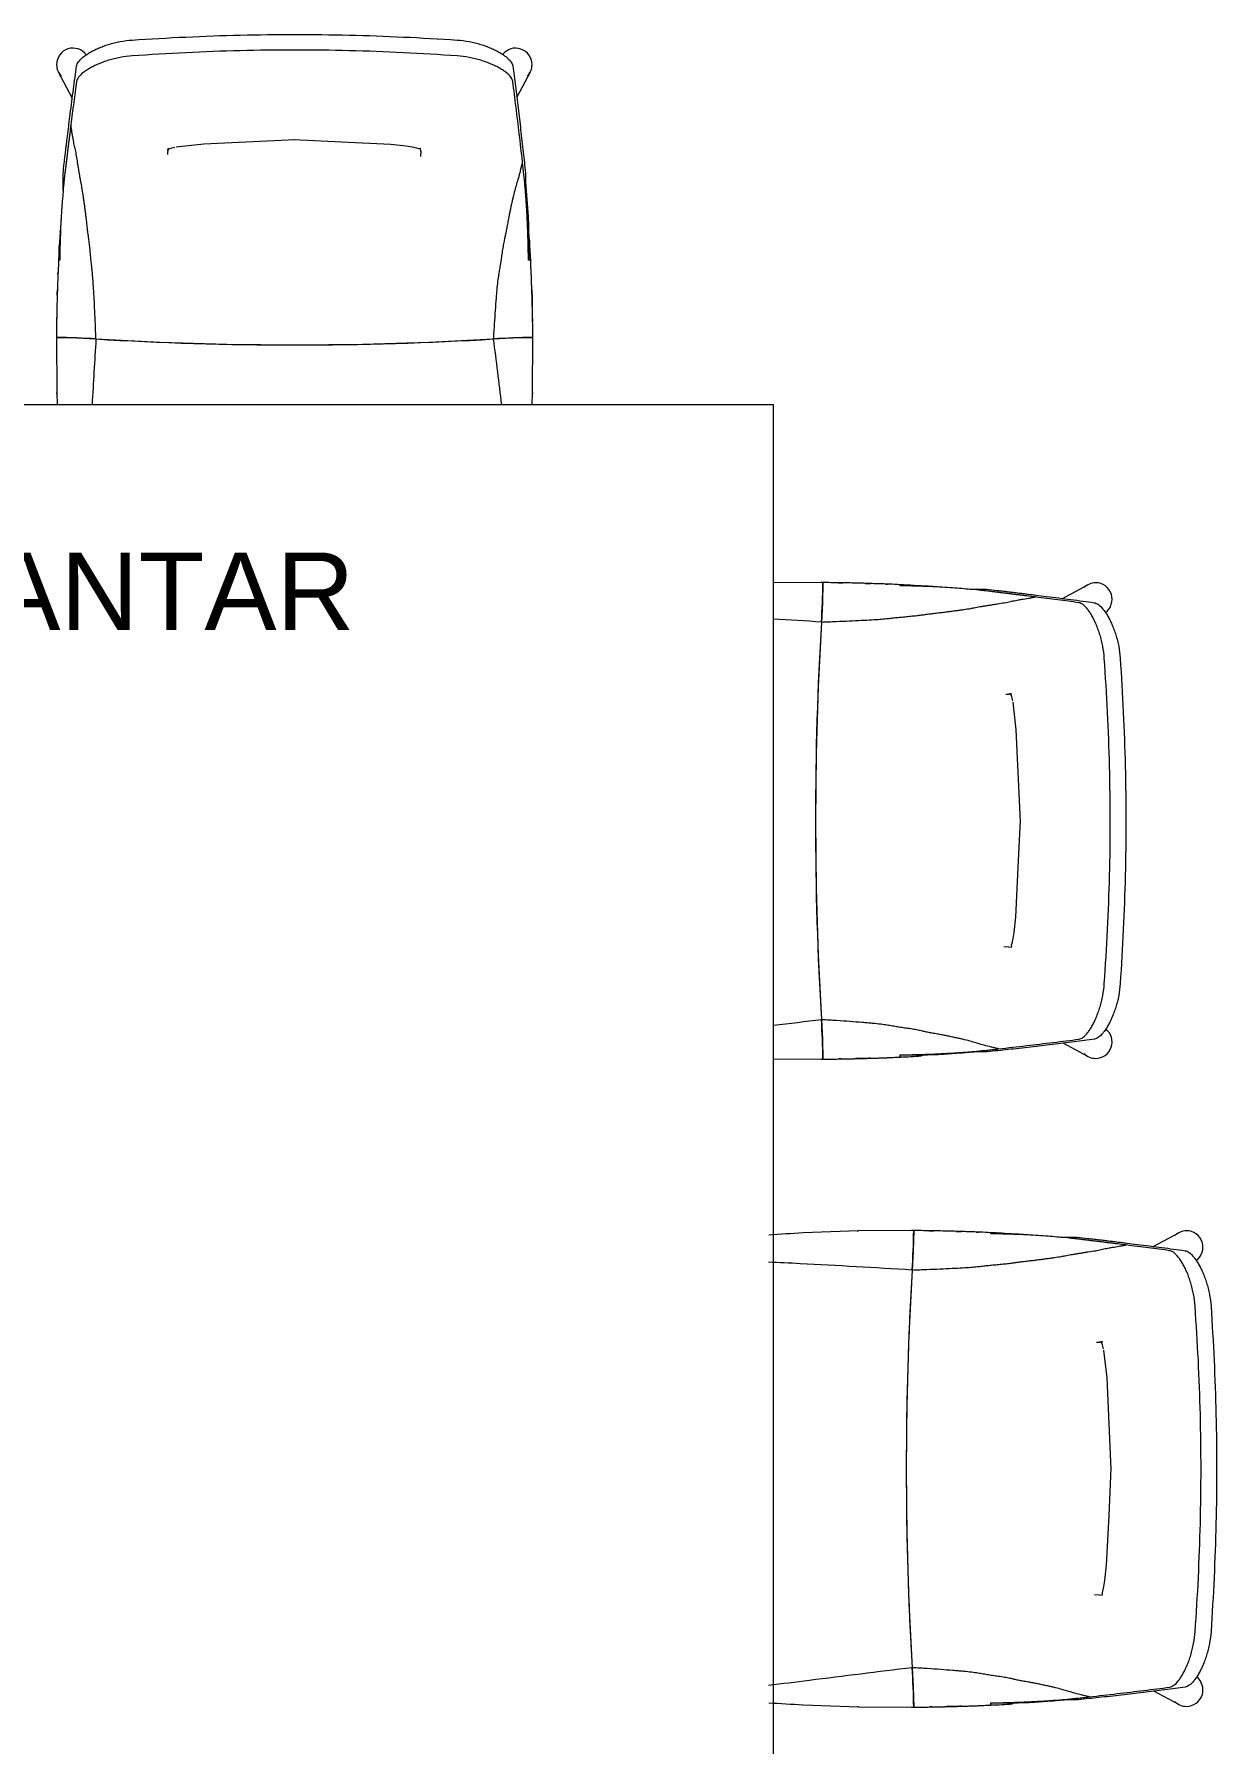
# Model space of a CAD drawing. Header units: millimetres. Extents: x 586.5 to 618.3, y 239.1 to 272.6.
# Drawn here: x 595.152 to 596.376, y 246.246 to 248.014 of the extents above; entities that cross this region are included whole.
import ezdxf

# ---------------------------------------------------------------- set-up
doc = ezdxf.new("R2010")
doc.units = ezdxf.units.MM
doc.header["$LTSCALE"] = 75
doc.linetypes.add('HIDDEN', pattern=[0.375, 0.25, -0.125])
doc.layers.add('A Cumbuca LRZ', color=254, linetype='HIDDEN', lineweight=9)
doc.layers.add('A Mobiliário LRZ', color=253, linetype='Continuous', lineweight=9)
doc.styles.add('R80', font='arial.ttf')

msp = doc.modelspace()

# ---------------------------------------------------------------- linework, layer by layer
at = {"layer": 'A Mobiliário LRZ'}
for p, q in [((595.1918, 247.9476), (595.1776, 247.9741)), ((595.6654, 247.9741), (595.6517, 247.9484)), ((595.4224, 247.9042), (595.3278, 247.8999)), ((595.4212, 247.9042), (595.4207, 247.9042)), ((595.4702, 247.902), (595.4212, 247.9042)), ((595.5213, 247.8995), (595.4702, 247.902)), ((595.2907, 247.8941), (595.2899, 247.8938)), ((595.2918, 247.8946), (595.2907, 247.8941)), ((595.2908, 247.8935), (595.2907, 247.8922)), ((595.2908, 247.8891), (595.2907, 247.8922)), ((595.2909, 247.8953), (595.2908, 247.8935)), ((595.2909, 247.8955), (595.2909, 247.8953)), ((595.2934, 247.8952), (595.2918, 247.8946)), ((595.2978, 247.8963), (595.2934, 247.8952)), ((595.3278, 247.8999), (595.2993, 247.8966)), ((595.5373, 247.8978), (595.5213, 247.8995)), ((595.5435, 247.8967), (595.5373, 247.8978)), ((595.5482, 247.8956), (595.5435, 247.8967)), ((595.55, 247.8951), (595.5482, 247.8956)), ((595.5522, 247.8953), (595.55, 247.8951)), ((595.5523, 247.8922), (595.5522, 247.8953)), ((595.5523, 247.8922), (595.5522, 247.887)), ((595.1823, 247.8519), (595.1823, 247.8692)), ((595.6606, 247.8699), (595.6606, 247.8605)), ((595.6606, 247.8605), (595.6621, 247.8427)), ((595.6621, 247.8427), (595.6634, 247.8248)), ((595.1802, 247.8234), (595.1793, 247.8088)), ((595.1793, 247.8088), (595.1784, 247.7943)), ((595.6641, 247.8024), (595.6641, 247.7797)), ((595.1788, 247.7797), (595.1777, 247.7797)), ((595.1784, 247.7797), (595.1784, 247.7943)), ((595.6661, 247.7797), (595.6638, 247.7797)), ((595.1755, 247.7), (595.1962, 247.6994)), ((595.1755, 247.7), (595.1759, 247.6427)), ((595.1755, 247.7), (595.1755, 247.6988)), ((595.1755, 247.6988), (595.1755, 247.6977)), ((595.1962, 247.6994), (595.2163, 247.6984)), ((595.2163, 247.6984), (595.2828, 247.695)), ((595.2828, 247.695), (595.3517, 247.6929)), ((595.3517, 247.6929), (595.4219, 247.6922)), ((595.4219, 247.6922), (595.492, 247.6929)), ((595.492, 247.6929), (595.5609, 247.695)), ((595.5609, 247.695), (595.6274, 247.6984)), ((595.6274, 247.6984), (595.6475, 247.6994)), ((595.6475, 247.6994), (595.6682, 247.7)), ((595.6678, 247.6427), (595.6682, 247.7)), ((595.6683, 247.6988), (595.6682, 247.7)), ((595.6683, 247.6977), (595.6683, 247.6988)), ((595.1759, 247.6427), (595.1762, 247.6304)), ((595.1759, 247.6416), (595.1759, 247.6427)), ((595.6675, 247.6304), (595.6678, 247.6427)), ((595.6678, 247.6427), (595.6678, 247.6416)), ((595.9173, 247.6304), (594.9173, 247.6304)), ((595.9173, 245.4304), (595.9173, 247.6304)), ((595.9684, 247.4465), (595.9173, 247.4462)), ((595.9673, 247.4465), (595.9662, 247.4465)), ((595.9684, 247.4465), (595.9673, 247.4465)), ((595.9684, 247.4465), (595.9679, 247.4257)), ((596.0482, 247.4431), (596.0482, 247.4443)), ((596.0482, 247.4435), (596.0628, 247.4435)), ((596.0773, 247.4427), (596.0628, 247.4435)), ((596.0918, 247.4417), (596.0773, 247.4427)), ((596.2161, 247.4301), (596.2426, 247.4443)), ((595.9679, 247.4257), (595.9669, 247.4057)), ((596.1204, 247.4397), (596.1376, 247.4397)), ((595.9669, 247.4057), (595.9635, 247.3391)), ((595.9635, 247.3391), (595.9614, 247.2702)), ((596.1576, 247.3311), (596.1607, 247.3312)), ((596.162, 247.3312), (596.1607, 247.3312)), ((596.1638, 247.331), (596.162, 247.3312)), ((596.1626, 247.3313), (596.1622, 247.332)), ((596.1631, 247.3302), (596.1626, 247.3313)), ((596.1637, 247.3285), (596.1631, 247.3302)), ((596.1648, 247.3241), (596.1637, 247.3285)), ((596.164, 247.331), (596.1638, 247.331)), ((596.1684, 247.2942), (596.1651, 247.3227)), ((596.1727, 247.1995), (596.1684, 247.2942)), ((595.9614, 247.2702), (595.9607, 247.2001)), ((595.9607, 247.2001), (595.9614, 247.13)), ((596.1705, 247.1518), (596.1727, 247.2008)), ((596.1727, 247.2008), (596.1727, 247.2013)), ((596.168, 247.1007), (596.1705, 247.1518)), ((595.9614, 247.13), (595.9635, 247.061)), ((596.1662, 247.0846), (596.168, 247.1007)), ((596.1635, 247.0719), (596.1641, 247.0738)), ((596.1638, 247.0698), (596.1635, 247.0719)), ((596.1641, 247.0738), (596.1652, 247.0785)), ((596.1652, 247.0785), (596.1662, 247.0846)), ((595.9635, 247.061), (595.9669, 246.9945)), ((596.1607, 247.0696), (596.1554, 247.0698)), ((596.1607, 247.0696), (596.1638, 247.0698)), ((595.9669, 246.9945), (595.9679, 246.9744)), ((595.9679, 246.9744), (595.9684, 246.9537)), ((596.2426, 246.9565), (596.2168, 246.9703)), ((595.9173, 246.954), (595.9684, 246.9537)), ((595.9662, 246.9537), (595.9673, 246.9537)), ((595.9673, 246.9537), (595.9684, 246.9537)), ((596.0482, 246.9559), (596.0482, 246.9582)), ((596.0709, 246.9578), (596.0482, 246.9578)), ((596.1111, 246.9599), (596.0933, 246.9586)), ((596.129, 246.9614), (596.1111, 246.9599)), ((596.1384, 246.9614), (596.129, 246.9614)), ((596.0051, 246.7761), (595.948, 246.774)), ((596.0039, 246.776), (596.0051, 246.7761)), ((596.0624, 246.7765), (596.0051, 246.7761)), ((596.0612, 246.7765), (596.0601, 246.7765)), ((596.0624, 246.7765), (596.0612, 246.7765)), ((596.0624, 246.7765), (596.0618, 246.7557)), ((596.1421, 246.7731), (596.1421, 246.7743)), ((596.1421, 246.7735), (596.1567, 246.7735)), ((596.1712, 246.7727), (596.1567, 246.7735)), ((596.1857, 246.7717), (596.1712, 246.7727)), ((596.31, 246.7601), (596.3365, 246.7743)), ((596.0618, 246.7557), (596.0608, 246.7357)), ((596.2143, 246.7697), (596.2315, 246.7697)), ((596.0608, 246.7357), (596.0574, 246.6691)), ((596.0574, 246.6691), (596.0553, 246.6002)), ((596.2515, 246.6611), (596.2546, 246.6612)), ((596.2559, 246.6612), (596.2546, 246.6612)), ((596.2577, 246.661), (596.2559, 246.6612)), ((596.2565, 246.6613), (596.2562, 246.662)), ((596.257, 246.6602), (596.2565, 246.6613)), ((596.2576, 246.6585), (596.257, 246.6602)), ((596.2587, 246.6541), (596.2576, 246.6585)), ((596.2579, 246.661), (596.2577, 246.661)), ((596.2623, 246.6242), (596.259, 246.6527)), ((596.2666, 246.5295), (596.2623, 246.6242)), ((596.0553, 246.6002), (596.0546, 246.5301)), ((596.0546, 246.5301), (596.0553, 246.46)), ((596.2644, 246.4818), (596.2666, 246.5308)), ((596.2666, 246.5308), (596.2666, 246.5313)), ((596.2619, 246.4307), (596.2644, 246.4818)), ((596.0553, 246.46), (596.0574, 246.391)), ((596.2601, 246.4146), (596.2619, 246.4307)), ((596.2546, 246.3996), (596.2494, 246.3998)), ((596.2546, 246.3996), (596.2577, 246.3998)), ((596.2575, 246.4019), (596.258, 246.4038)), ((596.2577, 246.3998), (596.2575, 246.4019)), ((596.258, 246.4038), (596.2591, 246.4085)), ((596.2591, 246.4085), (596.2601, 246.4146)), ((596.0574, 246.391), (596.0608, 246.3245)), ((596.0608, 246.3245), (596.0618, 246.3044)), ((596.0618, 246.3044), (596.0624, 246.2837)), ((596.3365, 246.2865), (596.3107, 246.3003)), ((595.948, 246.2862), (596.0051, 246.2841)), ((596.0051, 246.2841), (596.0039, 246.2841)), ((596.0051, 246.2841), (596.0624, 246.2837)), ((596.0601, 246.2837), (596.0612, 246.2837)), ((596.0612, 246.2837), (596.0624, 246.2837)), ((596.1421, 246.2859), (596.1421, 246.2882)), ((596.1648, 246.2878), (596.1421, 246.2878)), ((596.2051, 246.2899), (596.1872, 246.2886)), ((596.2229, 246.2914), (596.2051, 246.2899)), ((596.2323, 246.2914), (596.2229, 246.2914))]:
    msp.add_line(p, q, dxfattribs=at)
for centre, radius, start, end in [((595.1926, 247.9821), 0.017, 35.8711, 180), ((595.6505, 247.9821), 0.017, 0, 142.4913), ((595.1926, 247.9821), 0.017, 180, 225), ((595.6505, 247.9821), 0.017, 315, 0), ((595.1691, 247.9248), 0.074, 280.2226, 280.347), ((595.6871, 247.8567), 0.059, 247.0469, 247.8218), ((593.688, 247.6856), 1.9803, 2.7243, 3.3733), ((597.1557, 247.6856), 1.9803, 176.8525, 177.2757), ((595.954, 245.4662), 1.9803, 86.8525, 87.2757), ((596.2506, 247.4293), 0.017, 90, 135), ((596.2506, 247.4293), 0.017, 305.8711, 90), ((596.1932, 247.4528), 0.074, 190.2226, 190.347), ((596.2506, 246.9715), 0.017, 270, 52.4913), ((595.954, 248.9339), 1.9803, 272.7243, 273.3733), ((596.1252, 246.9348), 0.059, 157.0469, 157.8218), ((596.2506, 246.9715), 0.017, 225, 270), ((596.048, 244.7962), 1.9803, 86.8525, 87.2757), ((596.3445, 246.7593), 0.017, 90, 135), ((596.3445, 246.7593), 0.017, 305.8711, 90), ((596.2871, 246.7828), 0.074, 190.2226, 190.347), ((596.3445, 246.3015), 0.017, 270, 52.4913), ((596.048, 248.2639), 1.9803, 272.7243, 273.3733), ((596.2191, 246.2648), 0.059, 157.0469, 157.8218), ((596.3445, 246.3015), 0.017, 225, 270)]:
    msp.add_arc(centre, radius, start, end, dxfattribs=at)
for centre, major_axis, start_param, end_param in [((595.1612, 247.6785), (-0.1434, 0), 4.317992, 4.61264), ((595.4219, 247.7727), (-0.5341, 0), 1.175716, 1.965877), ((595.6825, 247.6785), (-0.1434, 0), 4.812138, 5.106786), ((595.9469, 247.4608), (0, 0.1434), 4.317992, 4.61264), ((596.0412, 247.2001), (0, 0.5341), 1.175716, 1.965877), ((595.9469, 246.9394), (0, 0.1434), 4.812138, 5.106786), ((596.0408, 246.7908), (0, 0.1434), 4.317992, 4.61264), ((596.1351, 246.5301), (0, 0.5341), 1.175716, 1.965877), ((596.0408, 246.2694), (0, 0.1434), 4.812138, 5.106786)]:
    msp.add_ellipse(centre, major_axis=major_axis, ratio=0.150716, start_param=start_param, end_param=end_param, dxfattribs=at)
for points, knots in [([(595.2537, 248.0075), (595.2722, 248.0087), (595.3094, 248.0108), (595.3843, 248.0135), (595.4595, 248.0135), (595.5344, 248.0108), (595.5716, 248.0087), (595.5901, 248.0075)], [-1, -1, -1, -1, -0.833333, -0.666667, -0.333333, -0.166667, 0, 0, 0, 0]), ([(595.1963, 247.9806), (595.1965, 247.982), (595.1978, 247.9849), (595.2017, 247.9889), (595.206, 247.9921), (595.2097, 247.9944), (595.2132, 247.9964), (595.2163, 247.9979), (595.2187, 247.999), (595.2213, 248), (595.2239, 248.0011), (595.2266, 248.002), (595.2303, 248.0032), (595.2352, 248.0046), (595.2433, 248.0064), (595.2496, 248.0072), (595.2537, 248.0075)], [-1, -1, -1, -1, -0.857143, -0.714286, -0.642857, -0.571429, -0.5, -0.464286, -0.428571, -0.392857, -0.357143, -0.321429, -0.285714, -0.214286, -0.142857, 0, 0, 0, 0]), ([(595.2537, 247.991), (595.2496, 247.9907), (595.2433, 247.9899), (595.2352, 247.9882), (595.2304, 247.9868), (595.2266, 247.9856), (595.223, 247.9844), (595.2187, 247.9827), (595.214, 247.9805), (595.2097, 247.9782), (595.206, 247.9759), (595.2017, 247.9728), (595.1978, 247.9689), (595.1965, 247.966), (595.1963, 247.9646)], [-1, -1, -1, -1, -0.857143, -0.785714, -0.714286, -0.678571, -0.642857, -0.571429, -0.5, -0.428571, -0.357143, -0.285714, -0.142857, 0, 0, 0, 0]), ([(595.5901, 247.991), (595.5716, 247.9924), (595.5344, 247.9946), (595.4595, 247.9974), (595.3843, 247.9974), (595.3094, 247.9946), (595.2722, 247.9923), (595.2537, 247.991)], [-1, -1, -1, -1, -0.833333, -0.666667, -0.333333, -0.166667, 0, 0, 0, 0]), ([(595.5901, 248.0075), (595.5942, 248.0072), (595.6005, 248.0064), (595.6086, 248.0046), (595.6135, 248.0032), (595.6173, 248.002), (595.62, 248.0011), (595.6226, 248), (595.6251, 247.999), (595.6276, 247.9979), (595.6306, 247.9964), (595.6342, 247.9945), (595.6379, 247.9921), (595.6422, 247.9889), (595.646, 247.985), (595.6474, 247.9821), (595.6476, 247.9807)], [-1, -1, -1, -1, -0.857143, -0.785714, -0.714286, -0.678571, -0.642857, -0.607143, -0.571429, -0.535714, -0.5, -0.428571, -0.357143, -0.285714, -0.142857, 0, 0, 0, 0]), ([(595.6476, 247.9647), (595.6474, 247.9661), (595.6461, 247.969), (595.6422, 247.9728), (595.6379, 247.976), (595.6342, 247.9783), (595.6299, 247.9805), (595.6252, 247.9827), (595.6209, 247.9844), (595.6172, 247.9857), (595.6135, 247.9868), (595.6086, 247.9882), (595.6005, 247.9899), (595.5942, 247.9907), (595.5901, 247.991)], [-1, -1, -1, -1, -0.857143, -0.714286, -0.642857, -0.571429, -0.5, -0.428571, -0.357143, -0.321429, -0.285714, -0.214286, -0.142857, 0, 0, 0, 0]), ([(595.1823, 247.8692), (595.1827, 247.8729), (595.1833, 247.8784), (595.1841, 247.8854), (595.1847, 247.8906), (595.1853, 247.8956), (595.1859, 247.9004), (595.1865, 247.9052), (595.1871, 247.9101), (595.1878, 247.9152), (595.1886, 247.9221), (595.1893, 247.9274), (595.1897, 247.931)], [-1, -1, -1, -1, -0.833333, -0.75, -0.666667, -0.583333, -0.5, -0.416667, -0.333333, -0.25, -0.166667, 0, 0, 0, 0]), ([(595.1904, 247.9197), (595.19, 247.9167), (595.1894, 247.9124), (595.1888, 247.9067), (595.1882, 247.9025), (595.1877, 247.8985), (595.1873, 247.8946), (595.1868, 247.8907), (595.1863, 247.8867), (595.1858, 247.8826), (595.1853, 247.8785), (595.1847, 247.8743), (595.1842, 247.8701), (595.1837, 247.8657), (595.1831, 247.8597), (595.1826, 247.8551), (595.1823, 247.8519)], [-1, -1, -1, -1, -0.875, -0.8125, -0.75, -0.6875, -0.625, -0.5625, -0.5, -0.4375, -0.375, -0.3125, -0.25, -0.1875, -0.125, 0, 0, 0, 0]), ([(595.2163, 247.6984), (595.2161, 247.7037), (595.2157, 247.7138), (595.2151, 247.7275), (595.2145, 247.7398), (595.2139, 247.7508), (595.2133, 247.7592), (595.2127, 247.7657), (595.2122, 247.7711), (595.2116, 247.7763), (595.2111, 247.7808), (595.2108, 247.7847), (595.2104, 247.7889), (595.2099, 247.7942), (595.2093, 247.7988), (595.2089, 247.802), (595.2086, 247.8041), (595.2083, 247.806), (595.208, 247.8083), (595.2077, 247.8106), (595.2074, 247.8138), (595.207, 247.8174), (595.2066, 247.8209), (595.2062, 247.8242), (595.2057, 247.8282), (595.2051, 247.8326), (595.2045, 247.8371), (595.2039, 247.8415), (595.2031, 247.8468), (595.2023, 247.8518), (595.2016, 247.8563), (595.201, 247.8595), (595.2004, 247.8626), (595.1998, 247.8659), (595.1992, 247.8694), (595.1986, 247.8729), (595.198, 247.8767), (595.1972, 247.8818), (595.1964, 247.8869), (595.1957, 247.8912), (595.1949, 247.8949), (595.1941, 247.8982), (595.1933, 247.9021), (595.1925, 247.9066), (595.1917, 247.9114), (595.1909, 247.9162), (595.1906, 247.9186), (595.1904, 247.9197)], [-1, -1, -1, -1, -0.977273, -0.954545, -0.931818, -0.909091, -0.886364, -0.863636, -0.840909, -0.818182, -0.795455, -0.784091, -0.772727, -0.75, -0.727273, -0.715909, -0.704545, -0.693182, -0.681818, -0.670455, -0.659091, -0.636364, -0.625, -0.613636, -0.590909, -0.568182, -0.545455, -0.522727, -0.5, -0.454545, -0.431818, -0.409091, -0.386364, -0.363636, -0.340909, -0.318182, -0.295455, -0.272727, -0.227273, -0.204545, -0.181818, -0.136364, -0.113636, -0.090909, -0.045455, -0.022727, 0, 0, 0, 0]), ([(595.6576, 247.8817), (595.6573, 247.8804), (595.6566, 247.8778), (595.6554, 247.8726), (595.6538, 247.8666), (595.6519, 247.8599), (595.65, 247.8538), (595.6485, 247.8478), (595.6472, 247.8425), (595.6463, 247.8383), (595.6453, 247.8338), (595.6444, 247.8293), (595.6434, 247.8247), (595.6427, 247.8206), (595.642, 247.817), (595.6414, 247.8134), (595.6406, 247.8093), (595.6398, 247.8055), (595.6392, 247.8029), (595.6386, 247.7999), (595.6379, 247.7964), (595.6372, 247.7924), (595.6367, 247.7892), (595.6362, 247.7859), (595.6357, 247.7819), (595.635, 247.7772), (595.634, 247.7719), (595.6331, 247.7665), (595.6321, 247.7601), (595.6314, 247.7531), (595.6307, 247.7462), (595.6301, 247.7386), (595.6293, 247.7282), (595.6284, 247.7142), (595.6277, 247.7039), (595.6274, 247.6984)], [0, 0, 0, 0, 0.03125, 0.0625, 0.125, 0.1875, 0.25, 0.3125, 0.34375, 0.375, 0.40625, 0.4375, 0.46875, 0.5, 0.515625, 0.53125, 0.5625, 0.59375, 0.609375, 0.625, 0.65625, 0.671875, 0.6875, 0.703125, 0.71875, 0.75, 0.78125, 0.8125, 0.84375, 0.875, 0.890625, 0.90625, 0.9375, 0.96875, 1, 1, 1, 1]), ([(595.6638, 247.7797), (595.6637, 247.7841), (595.6636, 247.7904), (595.6634, 247.7985), (595.6632, 247.8044), (595.663, 247.8101), (595.6628, 247.8157), (595.6626, 247.8201), (595.6624, 247.8235), (595.6623, 247.8268), (595.6621, 247.8308), (595.6618, 247.8353), (595.6615, 247.8395), (595.6613, 247.8436), (595.661, 247.8473), (595.6607, 247.8507), (595.6604, 247.8539), (595.6601, 247.8571), (595.6599, 247.8602), (595.6596, 247.8632), (595.6593, 247.8661), (595.6588, 247.8702), (595.6583, 247.8754), (595.6578, 247.8795), (595.6576, 247.8817)], [-1, -1, -1, -1, -0.916667, -0.875, -0.833333, -0.791667, -0.75, -0.708333, -0.6875, -0.666667, -0.625, -0.583333, -0.541667, -0.5, -0.458333, -0.416667, -0.375, -0.333333, -0.291667, -0.25, -0.208333, -0.166667, -0.083333, 0, 0, 0, 0]), ([(595.1777, 247.7797), (595.1775, 247.7761), (595.1773, 247.7716), (595.177, 247.7659), (595.1769, 247.7621), (595.1767, 247.7572), (595.1765, 247.7522), (595.1764, 247.7481), (595.1763, 247.7439), (595.1761, 247.7385), (595.1759, 247.7314), (595.1758, 247.7241), (595.1756, 247.7161), (595.1755, 247.708), (595.1755, 247.7026), (595.1755, 247.7)], [-1, -1, -1, -1, -0.85, -0.8125, -0.775, -0.7, -0.625, -0.5875, -0.55, -0.475, -0.4, -0.3, -0.2, -0.1, 0, 0, 0, 0]), ([(595.6682, 247.7), (595.6682, 247.7027), (595.6682, 247.708), (595.6681, 247.7161), (595.6679, 247.7241), (595.6678, 247.7321), (595.6675, 247.7407), (595.6673, 247.7478), (595.6671, 247.7532), (595.667, 247.7572), (595.6669, 247.7611), (595.6667, 247.765), (595.6665, 247.7688), (595.6663, 247.7737), (595.6662, 247.7773), (595.6661, 247.7797)], [-1, -1, -1, -1, -0.9, -0.8, -0.7, -0.6, -0.5, -0.4, -0.35, -0.3, -0.25, -0.2, -0.15, -0.1, 0, 0, 0, 0]), ([(595.6673, 247.7492), (595.6673, 247.7479), (595.6674, 247.7448), (595.6676, 247.739), (595.6677, 247.7347), (595.6677, 247.7321)], [-0.4832937, -0.4832937, -0.4832937, -0.4832937, -0.45, -0.4, -0.3267931, -0.3267931, -0.3267931, -0.3267931]), ([(596.0482, 247.4443), (596.0446, 247.4445), (596.04, 247.4447), (596.0344, 247.4449), (596.0305, 247.4451), (596.0257, 247.4452), (596.0206, 247.4454), (596.0166, 247.4455), (596.0124, 247.4457), (596.007, 247.4458), (595.9999, 247.446), (595.9925, 247.4462), (595.9845, 247.4463), (595.9765, 247.4464), (595.9711, 247.4465), (595.9684, 247.4465)], [-1, -1, -1, -1, -0.85, -0.8125, -0.775, -0.7, -0.625, -0.5875, -0.55, -0.475, -0.4, -0.3, -0.2, -0.1, 0, 0, 0, 0]), ([(595.9669, 247.4057), (595.9722, 247.4059), (595.9823, 247.4063), (595.996, 247.4069), (596.0082, 247.4075), (596.0193, 247.408), (596.0276, 247.4086), (596.0342, 247.4092), (596.0396, 247.4098), (596.0448, 247.4104), (596.0493, 247.4108), (596.0532, 247.4112), (596.0573, 247.4116), (596.0627, 247.4121), (596.0673, 247.4126), (596.0705, 247.413), (596.0725, 247.4133), (596.0745, 247.4136), (596.0767, 247.4139), (596.079, 247.4142), (596.0823, 247.4146), (596.0859, 247.415), (596.0894, 247.4154), (596.0927, 247.4158), (596.0966, 247.4163), (596.1011, 247.4169), (596.1056, 247.4175), (596.1099, 247.418), (596.1153, 247.4188), (596.1203, 247.4196), (596.1248, 247.4204), (596.1279, 247.421), (596.1311, 247.4216), (596.1344, 247.4222), (596.1378, 247.4227), (596.1414, 247.4233), (596.1451, 247.4239), (596.1503, 247.4247), (596.1554, 247.4255), (596.1596, 247.4263), (596.1633, 247.4271), (596.1667, 247.4279), (596.1706, 247.4286), (596.175, 247.4294), (596.1799, 247.4302), (596.1847, 247.431), (596.187, 247.4314), (596.1882, 247.4316)], [-1, -1, -1, -1, -0.977273, -0.954545, -0.931818, -0.909091, -0.886364, -0.863636, -0.840909, -0.818182, -0.795455, -0.784091, -0.772727, -0.75, -0.727273, -0.715909, -0.704545, -0.693182, -0.681818, -0.670455, -0.659091, -0.636364, -0.625, -0.613636, -0.590909, -0.568182, -0.545455, -0.522727, -0.5, -0.454545, -0.431818, -0.409091, -0.386364, -0.363636, -0.340909, -0.318182, -0.295455, -0.272727, -0.227273, -0.204545, -0.181818, -0.136364, -0.113636, -0.090909, -0.045455, -0.022727, 0, 0, 0, 0]), ([(596.1882, 247.4316), (596.1852, 247.432), (596.1808, 247.4325), (596.1752, 247.4332), (596.171, 247.4337), (596.1669, 247.4342), (596.163, 247.4347), (596.1591, 247.4352), (596.1551, 247.4356), (596.1511, 247.4362), (596.147, 247.4367), (596.1428, 247.4372), (596.1385, 247.4377), (596.1341, 247.4382), (596.1282, 247.4389), (596.1235, 247.4394), (596.1204, 247.4397)], [-1, -1, -1, -1, -0.875, -0.8125, -0.75, -0.6875, -0.625, -0.5625, -0.5, -0.4375, -0.375, -0.3125, -0.25, -0.1875, -0.125, 0, 0, 0, 0]), ([(596.1376, 247.4397), (596.1414, 247.4393), (596.1468, 247.4386), (596.1539, 247.4378), (596.1591, 247.4372), (596.1641, 247.4366), (596.1689, 247.436), (596.1737, 247.4354), (596.1786, 247.4348), (596.1837, 247.4342), (596.1906, 247.4333), (596.1959, 247.4327), (596.1995, 247.4322)], [-1, -1, -1, -1, -0.833333, -0.75, -0.666667, -0.583333, -0.5, -0.416667, -0.333333, -0.25, -0.166667, 0, 0, 0, 0]), ([(596.2595, 247.3682), (596.2592, 247.3724), (596.2584, 247.3786), (596.2566, 247.3867), (596.2553, 247.3916), (596.2541, 247.3953), (596.2528, 247.3989), (596.2511, 247.4033), (596.249, 247.408), (596.2467, 247.4122), (596.2444, 247.416), (596.2413, 247.4203), (596.2374, 247.4241), (596.2345, 247.4255), (596.2331, 247.4257)], [-1, -1, -1, -1, -0.857143, -0.785714, -0.714286, -0.678571, -0.642857, -0.571429, -0.5, -0.428571, -0.357143, -0.285714, -0.142857, 0, 0, 0, 0]), ([(596.2491, 247.4257), (596.2505, 247.4255), (596.2534, 247.4241), (596.2573, 247.4202), (596.2605, 247.416), (596.2629, 247.4122), (596.2648, 247.4087), (596.2663, 247.4056), (596.2674, 247.4032), (596.2685, 247.4007), (596.2695, 247.3981), (596.2705, 247.3954), (596.2717, 247.3916), (596.2731, 247.3867), (596.2749, 247.3786), (596.2756, 247.3724), (596.2759, 247.3682)], [-1, -1, -1, -1, -0.857143, -0.714286, -0.642857, -0.571429, -0.5, -0.464286, -0.428571, -0.392857, -0.357143, -0.321429, -0.285714, -0.214286, -0.142857, 0, 0, 0, 0]), ([(596.2595, 247.0319), (596.2608, 247.0504), (596.2631, 247.0876), (596.2659, 247.1624), (596.2659, 247.2376), (596.263, 247.3125), (596.2608, 247.3497), (596.2595, 247.3682)], [-1, -1, -1, -1, -0.833333, -0.666667, -0.333333, -0.166667, 0, 0, 0, 0]), ([(596.2759, 247.3682), (596.2772, 247.3497), (596.2793, 247.3125), (596.282, 247.2376), (596.282, 247.1624), (596.2793, 247.0876), (596.2772, 247.0504), (596.2759, 247.0319)], [-1, -1, -1, -1, -0.833333, -0.666667, -0.333333, -0.166667, 0, 0, 0, 0]), ([(596.2332, 246.9744), (596.2346, 246.9746), (596.2375, 246.9759), (596.2413, 246.9797), (596.2444, 246.984), (596.2467, 246.9878), (596.249, 246.992), (596.2512, 246.9968), (596.2529, 247.0011), (596.2541, 247.0047), (596.2553, 247.0085), (596.2566, 247.0133), (596.2584, 247.0214), (596.2592, 247.0277), (596.2595, 247.0319)], [-1, -1, -1, -1, -0.857143, -0.714286, -0.642857, -0.571429, -0.5, -0.428571, -0.357143, -0.321429, -0.285714, -0.214286, -0.142857, 0, 0, 0, 0]), ([(596.2759, 247.0319), (596.2756, 247.0277), (596.2749, 247.0214), (596.2731, 247.0133), (596.2717, 247.0084), (596.2705, 247.0047), (596.2695, 247.002), (596.2685, 246.9993), (596.2674, 246.9968), (596.2664, 246.9944), (596.2649, 246.9913), (596.2629, 246.9878), (596.2606, 246.984), (596.2574, 246.9798), (596.2535, 246.9759), (596.2506, 246.9746), (596.2492, 246.9744)], [-1, -1, -1, -1, -0.857143, -0.785714, -0.714286, -0.678571, -0.642857, -0.607143, -0.571429, -0.535714, -0.5, -0.428571, -0.357143, -0.285714, -0.142857, 0, 0, 0, 0]), ([(596.1501, 246.9644), (596.1489, 246.9647), (596.1463, 246.9653), (596.1411, 246.9666), (596.1351, 246.9681), (596.1284, 246.97), (596.1223, 246.9719), (596.1162, 246.9735), (596.111, 246.9747), (596.1068, 246.9757), (596.1023, 246.9766), (596.0978, 246.9776), (596.0932, 246.9785), (596.089, 246.9793), (596.0855, 246.9799), (596.0819, 246.9805), (596.0777, 246.9813), (596.074, 246.9821), (596.0714, 246.9827), (596.0684, 246.9834), (596.0649, 246.9841), (596.0609, 246.9848), (596.0577, 246.9853), (596.0544, 246.9857), (596.0503, 246.9863), (596.0457, 246.987), (596.0404, 246.9879), (596.035, 246.9889), (596.0285, 246.9898), (596.0216, 246.9906), (596.0147, 246.9912), (596.007, 246.9918), (595.9967, 246.9926), (595.9827, 246.9936), (595.9723, 246.9942), (595.9669, 246.9945)], [0, 0, 0, 0, 0.03125, 0.0625, 0.125, 0.1875, 0.25, 0.3125, 0.34375, 0.375, 0.40625, 0.4375, 0.46875, 0.5, 0.515625, 0.53125, 0.5625, 0.59375, 0.609375, 0.625, 0.65625, 0.671875, 0.6875, 0.703125, 0.71875, 0.75, 0.78125, 0.8125, 0.84375, 0.875, 0.890625, 0.90625, 0.9375, 0.96875, 1, 1, 1, 1]), ([(595.9684, 246.9537), (595.9711, 246.9537), (595.9765, 246.9538), (595.9846, 246.9539), (595.9925, 246.954), (596.0005, 246.9542), (596.0091, 246.9544), (596.0163, 246.9546), (596.0217, 246.9548), (596.0257, 246.9549), (596.0296, 246.9551), (596.0334, 246.9552), (596.0372, 246.9554), (596.0422, 246.9556), (596.0458, 246.9558), (596.0482, 246.9559)], [-1, -1, -1, -1, -0.9, -0.8, -0.7, -0.6, -0.5, -0.4, -0.35, -0.3, -0.25, -0.2, -0.15, -0.1, 0, 0, 0, 0]), ([(596.0177, 246.9547), (596.0164, 246.9546), (596.0133, 246.9545), (596.0075, 246.9544), (596.0031, 246.9543), (596.0006, 246.9542)], [-0.4832937, -0.4832937, -0.4832937, -0.4832937, -0.45, -0.4, -0.3267931, -0.3267931, -0.3267931, -0.3267931]), ([(596.0482, 246.9582), (596.0525, 246.9582), (596.0589, 246.9584), (596.067, 246.9586), (596.0729, 246.9587), (596.0786, 246.9589), (596.0841, 246.9591), (596.0886, 246.9593), (596.092, 246.9595), (596.0953, 246.9597), (596.0992, 246.9599), (596.1037, 246.9601), (596.108, 246.9604), (596.112, 246.9607), (596.1157, 246.961), (596.1191, 246.9612), (596.1223, 246.9615), (596.1256, 246.9618), (596.1287, 246.9621), (596.1317, 246.9624), (596.1346, 246.9627), (596.1386, 246.9631), (596.1438, 246.9637), (596.148, 246.9641), (596.1501, 246.9644)], [-1, -1, -1, -1, -0.916667, -0.875, -0.833333, -0.791667, -0.75, -0.708333, -0.6875, -0.666667, -0.625, -0.583333, -0.541667, -0.5, -0.458333, -0.416667, -0.375, -0.333333, -0.291667, -0.25, -0.208333, -0.166667, -0.083333, 0, 0, 0, 0]), ([(596.1421, 246.7743), (596.1385, 246.7745), (596.134, 246.7747), (596.1283, 246.7749), (596.1245, 246.7751), (596.1196, 246.7752), (596.1146, 246.7754), (596.1105, 246.7755), (596.1063, 246.7757), (596.1009, 246.7758), (596.0938, 246.776), (596.0864, 246.7762), (596.0785, 246.7763), (596.0704, 246.7764), (596.065, 246.7765), (596.0624, 246.7765)], [-1, -1, -1, -1, -0.85, -0.8125, -0.775, -0.7, -0.625, -0.5875, -0.55, -0.475, -0.4, -0.3, -0.2, -0.1, 0, 0, 0, 0]), ([(596.0608, 246.7357), (596.0661, 246.7359), (596.0762, 246.7363), (596.0899, 246.7369), (596.1022, 246.7375), (596.1132, 246.738), (596.1216, 246.7386), (596.1281, 246.7392), (596.1335, 246.7398), (596.1387, 246.7404), (596.1432, 246.7408), (596.1471, 246.7412), (596.1513, 246.7416), (596.1566, 246.7421), (596.1612, 246.7426), (596.1644, 246.743), (596.1664, 246.7433), (596.1684, 246.7436), (596.1706, 246.7439), (596.173, 246.7442), (596.1762, 246.7446), (596.1798, 246.745), (596.1833, 246.7454), (596.1866, 246.7458), (596.1906, 246.7463), (596.195, 246.7469), (596.1995, 246.7475), (596.2039, 246.748), (596.2092, 246.7488), (596.2142, 246.7496), (596.2187, 246.7504), (596.2218, 246.751), (596.225, 246.7516), (596.2283, 246.7522), (596.2318, 246.7527), (596.2353, 246.7533), (596.239, 246.7539), (596.2442, 246.7547), (596.2493, 246.7555), (596.2535, 246.7563), (596.2572, 246.7571), (596.2606, 246.7579), (596.2645, 246.7586), (596.269, 246.7594), (596.2738, 246.7602), (596.2786, 246.761), (596.2809, 246.7614), (596.2821, 246.7616)], [-1, -1, -1, -1, -0.977273, -0.954545, -0.931818, -0.909091, -0.886364, -0.863636, -0.840909, -0.818182, -0.795455, -0.784091, -0.772727, -0.75, -0.727273, -0.715909, -0.704545, -0.693182, -0.681818, -0.670455, -0.659091, -0.636364, -0.625, -0.613636, -0.590909, -0.568182, -0.545455, -0.522727, -0.5, -0.454545, -0.431818, -0.409091, -0.386364, -0.363636, -0.340909, -0.318182, -0.295455, -0.272727, -0.227273, -0.204545, -0.181818, -0.136364, -0.113636, -0.090909, -0.045455, -0.022727, 0, 0, 0, 0]), ([(596.2821, 246.7616), (596.2791, 246.762), (596.2748, 246.7625), (596.2691, 246.7632), (596.2649, 246.7637), (596.2609, 246.7642), (596.2569, 246.7647), (596.253, 246.7652), (596.2491, 246.7656), (596.245, 246.7662), (596.2409, 246.7667), (596.2367, 246.7672), (596.2324, 246.7677), (596.2281, 246.7682), (596.2221, 246.7689), (596.2175, 246.7694), (596.2143, 246.7697)], [-1, -1, -1, -1, -0.875, -0.8125, -0.75, -0.6875, -0.625, -0.5625, -0.5, -0.4375, -0.375, -0.3125, -0.25, -0.1875, -0.125, 0, 0, 0, 0]), ([(596.2315, 246.7697), (596.2353, 246.7693), (596.2408, 246.7686), (596.2478, 246.7678), (596.253, 246.7672), (596.258, 246.7666), (596.2628, 246.766), (596.2676, 246.7654), (596.2725, 246.7648), (596.2776, 246.7642), (596.2845, 246.7633), (596.2898, 246.7627), (596.2934, 246.7622)], [-1, -1, -1, -1, -0.833333, -0.75, -0.666667, -0.583333, -0.5, -0.416667, -0.333333, -0.25, -0.166667, 0, 0, 0, 0]), ([(596.3534, 246.6982), (596.3531, 246.7024), (596.3523, 246.7086), (596.3505, 246.7167), (596.3492, 246.7216), (596.348, 246.7253), (596.3468, 246.7289), (596.3451, 246.7333), (596.3429, 246.738), (596.3406, 246.7422), (596.3383, 246.746), (596.3352, 246.7503), (596.3313, 246.7541), (596.3284, 246.7555), (596.327, 246.7557)], [-1, -1, -1, -1, -0.857143, -0.785714, -0.714286, -0.678571, -0.642857, -0.571429, -0.5, -0.428571, -0.357143, -0.285714, -0.142857, 0, 0, 0, 0]), ([(596.343, 246.7557), (596.3444, 246.7555), (596.3473, 246.7541), (596.3513, 246.7502), (596.3544, 246.746), (596.3568, 246.7422), (596.3587, 246.7387), (596.3603, 246.7356), (596.3614, 246.7332), (596.3624, 246.7307), (596.3634, 246.7281), (596.3644, 246.7254), (596.3656, 246.7216), (596.367, 246.7167), (596.3688, 246.7086), (596.3696, 246.7024), (596.3699, 246.6982)], [-1, -1, -1, -1, -0.857143, -0.714286, -0.642857, -0.571429, -0.5, -0.464286, -0.428571, -0.392857, -0.357143, -0.321429, -0.285714, -0.214286, -0.142857, 0, 0, 0, 0]), ([(596.0608, 246.7357), (596.022, 246.738), (595.9725, 246.7409), (595.923, 246.7433), (595.9122, 246.7438)], [0, 0, 0, 0, 0.5, 0.6402355, 0.6402355, 0.6402355, 0.6402355]), ([(596.3534, 246.3619), (596.3548, 246.3804), (596.357, 246.4176), (596.3598, 246.4924), (596.3598, 246.5676), (596.357, 246.6425), (596.3547, 246.6797), (596.3534, 246.6982)], [-1, -1, -1, -1, -0.833333, -0.666667, -0.333333, -0.166667, 0, 0, 0, 0]), ([(596.3699, 246.6982), (596.3711, 246.6797), (596.3732, 246.6425), (596.3759, 246.5676), (596.3759, 246.4924), (596.3732, 246.4176), (596.3711, 246.3804), (596.3699, 246.3619)], [-1, -1, -1, -1, -0.833333, -0.666667, -0.333333, -0.166667, 0, 0, 0, 0]), ([(596.3271, 246.3044), (596.3285, 246.3046), (596.3314, 246.3059), (596.3352, 246.3097), (596.3383, 246.314), (596.3407, 246.3178), (596.3429, 246.322), (596.3451, 246.3268), (596.3468, 246.3311), (596.3481, 246.3347), (596.3492, 246.3385), (596.3506, 246.3433), (596.3523, 246.3514), (596.3531, 246.3577), (596.3534, 246.3619)], [-1, -1, -1, -1, -0.857143, -0.714286, -0.642857, -0.571429, -0.5, -0.428571, -0.357143, -0.321429, -0.285714, -0.214286, -0.142857, 0, 0, 0, 0]), ([(596.3699, 246.3619), (596.3696, 246.3577), (596.3688, 246.3514), (596.367, 246.3433), (596.3656, 246.3384), (596.3644, 246.3347), (596.3634, 246.332), (596.3624, 246.3293), (596.3614, 246.3268), (596.3603, 246.3244), (596.3588, 246.3213), (596.3568, 246.3178), (596.3545, 246.314), (596.3513, 246.3098), (596.3474, 246.3059), (596.3445, 246.3046), (596.3431, 246.3044)], [-1, -1, -1, -1, -0.857143, -0.785714, -0.714286, -0.678571, -0.642857, -0.607143, -0.571429, -0.535714, -0.5, -0.428571, -0.357143, -0.285714, -0.142857, 0, 0, 0, 0]), ([(596.0608, 246.3245), (596.0253, 246.3202), (595.9757, 246.314), (595.9262, 246.3078), (595.9122, 246.306)], [0, 0, 0, 0, 0.5, 0.699311, 0.699311, 0.699311, 0.699311]), ([(596.244, 246.2944), (596.2428, 246.2947), (596.2402, 246.2953), (596.235, 246.2966), (596.229, 246.2981), (596.2223, 246.3), (596.2162, 246.3019), (596.2102, 246.3035), (596.2049, 246.3047), (596.2007, 246.3057), (596.1962, 246.3066), (596.1917, 246.3076), (596.1871, 246.3085), (596.183, 246.3093), (596.1794, 246.3099), (596.1758, 246.3105), (596.1716, 246.3113), (596.1679, 246.3121), (596.1653, 246.3127), (596.1623, 246.3134), (596.1588, 246.3141), (596.1548, 246.3148), (596.1516, 246.3153), (596.1483, 246.3157), (596.1443, 246.3163), (596.1396, 246.317), (596.1343, 246.3179), (596.1289, 246.3189), (596.1224, 246.3198), (596.1155, 246.3206), (596.1086, 246.3212), (596.1009, 246.3218), (596.0906, 246.3226), (596.0766, 246.3236), (596.0662, 246.3242), (596.0608, 246.3245)], [0, 0, 0, 0, 0.03125, 0.0625, 0.125, 0.1875, 0.25, 0.3125, 0.34375, 0.375, 0.40625, 0.4375, 0.46875, 0.5, 0.515625, 0.53125, 0.5625, 0.59375, 0.609375, 0.625, 0.65625, 0.671875, 0.6875, 0.703125, 0.71875, 0.75, 0.78125, 0.8125, 0.84375, 0.875, 0.890625, 0.90625, 0.9375, 0.96875, 1, 1, 1, 1]), ([(596.1421, 246.2882), (596.1464, 246.2882), (596.1528, 246.2884), (596.1609, 246.2886), (596.1668, 246.2887), (596.1725, 246.2889), (596.178, 246.2891), (596.1825, 246.2893), (596.1859, 246.2895), (596.1892, 246.2897), (596.1932, 246.2899), (596.1977, 246.2901), (596.2019, 246.2904), (596.2059, 246.2907), (596.2096, 246.291), (596.213, 246.2912), (596.2163, 246.2915), (596.2195, 246.2918), (596.2226, 246.2921), (596.2256, 246.2924), (596.2285, 246.2927), (596.2325, 246.2931), (596.2377, 246.2937), (596.2419, 246.2941), (596.244, 246.2944)], [-1, -1, -1, -1, -0.916667, -0.875, -0.833333, -0.791667, -0.75, -0.708333, -0.6875, -0.666667, -0.625, -0.583333, -0.541667, -0.5, -0.458333, -0.416667, -0.375, -0.333333, -0.291667, -0.25, -0.208333, -0.166667, -0.083333, 0, 0, 0, 0]), ([(596.0624, 246.2837), (596.065, 246.2837), (596.0704, 246.2838), (596.0785, 246.2839), (596.0865, 246.284), (596.0945, 246.2842), (596.1031, 246.2844), (596.1102, 246.2846), (596.1156, 246.2848), (596.1196, 246.2849), (596.1235, 246.2851), (596.1274, 246.2852), (596.1311, 246.2854), (596.1361, 246.2856), (596.1397, 246.2858), (596.1421, 246.2859)], [-1, -1, -1, -1, -0.9, -0.8, -0.7, -0.6, -0.5, -0.4, -0.35, -0.3, -0.25, -0.2, -0.15, -0.1, 0, 0, 0, 0]), ([(596.1116, 246.2847), (596.1103, 246.2846), (596.1072, 246.2845), (596.1014, 246.2844), (596.0971, 246.2843), (596.0945, 246.2842)], [-0.4832937, -0.4832937, -0.4832937, -0.4832937, -0.45, -0.4, -0.3267931, -0.3267931, -0.3267931, -0.3267931])]:
    msp.add_open_spline(points, degree=3, knots=knots, dxfattribs=at)
for points in [[(595.1897, 247.931), (595.1908, 247.9398), (595.193, 247.9568), (595.1952, 247.9728), (595.1963, 247.9806)], [(595.6476, 247.9807), (595.648, 247.9774), (595.6489, 247.9705), (595.6503, 247.9599), (595.6517, 247.9486), (595.653, 247.9372), (595.6544, 247.926), (595.6557, 247.9147), (595.657, 247.9031), (595.6579, 247.8952), (595.6584, 247.8912)], [(595.1963, 247.9646), (595.1953, 247.9576), (595.1933, 247.943), (595.1913, 247.9276), (595.1904, 247.9197)], [(595.6576, 247.8817), (595.6565, 247.8914), (595.6543, 247.9105), (595.6509, 247.9383), (595.6487, 247.9561), (595.6476, 247.9647)], [(595.6584, 247.8912), (595.6588, 247.8879), (595.6595, 247.8811), (595.6602, 247.8737), (595.6606, 247.8699)], [(595.1824, 247.852), (595.1822, 247.8494), (595.1817, 247.8438), (595.181, 247.8342), (595.1805, 247.8271), (595.1802, 247.8234)], [(595.6614, 247.8503), (595.6617, 247.8466), (595.6621, 247.8426), (595.6624, 247.8383)], [(595.1802, 247.8234), (595.18, 247.8193), (595.1796, 247.8106), (595.1791, 247.7961), (595.1789, 247.7853), (595.1788, 247.7797)], [(595.6634, 247.8248), (595.6636, 247.8211), (595.6638, 247.8136), (595.664, 247.8062), (595.6641, 247.8024)], [(595.1793, 247.8089), (595.1793, 247.8091), (595.1793, 247.8094), (595.1793, 247.8096)], [(595.666, 247.7815), (595.666, 247.7809), (595.666, 247.7803), (595.6661, 247.7797)], [(595.177, 247.765), (595.177, 247.7657), (595.1771, 247.7664), (595.1771, 247.7671)], [(595.1763, 247.7437), (595.1763, 247.7455), (595.1764, 247.7473), (595.1764, 247.7491)], [(595.1757, 247.716), (595.1757, 247.7175), (595.1757, 247.7191), (595.1757, 247.7206)], [(595.668, 247.7188), (595.668, 247.7179), (595.668, 247.717), (595.6681, 247.7161)], [(595.2163, 247.6984), (595.2149, 247.6757), (595.2136, 247.653), (595.2123, 247.6304)], [(595.6274, 247.6984), (595.6302, 247.6757), (595.633, 247.653), (595.6358, 247.6304)], [(595.9845, 247.4463), (595.986, 247.4463), (595.9875, 247.4462), (595.989, 247.4462)], [(596.0121, 247.4457), (596.0139, 247.4456), (596.0158, 247.4456), (596.0176, 247.4455)], [(596.0335, 247.4449), (596.0341, 247.4449), (596.0347, 247.4449), (596.0353, 247.4449)], [(596.0918, 247.4417), (596.0877, 247.442), (596.079, 247.4424), (596.0645, 247.4428), (596.0538, 247.4431), (596.0482, 247.4431)], [(596.0773, 247.4427), (596.0776, 247.4427), (596.0779, 247.4427), (596.0781, 247.4426)], [(596.1204, 247.4395), (596.1178, 247.4397), (596.1122, 247.4402), (596.1027, 247.441), (596.0956, 247.4415), (596.0918, 247.4417)], [(596.2331, 247.4257), (596.226, 247.4267), (596.2115, 247.4286), (596.1961, 247.4306), (596.1882, 247.4316)], [(596.1995, 247.4322), (596.2082, 247.4311), (596.2253, 247.429), (596.2413, 247.4268), (596.2491, 247.4257)], [(595.9669, 247.4057), (595.9503, 247.4067), (595.9338, 247.4077), (595.9173, 247.4086)], [(595.9669, 246.9945), (595.9503, 246.9925), (595.9338, 246.9904), (595.9172, 246.9884)], [(596.1501, 246.9644), (596.1599, 246.9655), (596.179, 246.9677), (596.2068, 246.971), (596.2245, 246.9732), (596.2332, 246.9744)], [(596.2492, 246.9744), (596.2458, 246.9739), (596.239, 246.973), (596.2284, 246.9717), (596.2171, 246.9703), (596.2056, 246.9689), (596.1945, 246.9676), (596.1832, 246.9662), (596.1715, 246.9649), (596.1637, 246.964), (596.1597, 246.9636)], [(595.9872, 246.9539), (595.9863, 246.9539), (595.9854, 246.9539), (595.9845, 246.9539)], [(596.05, 246.956), (596.0494, 246.9559), (596.0487, 246.9559), (596.0481, 246.9559)], [(596.0933, 246.9586), (596.0895, 246.9584), (596.0821, 246.9581), (596.0746, 246.9579), (596.0709, 246.9578)], [(596.1188, 246.9605), (596.115, 246.9602), (596.111, 246.9599), (596.1068, 246.9596)], [(596.1597, 246.9636), (596.1564, 246.9632), (596.1495, 246.9625), (596.1422, 246.9618), (596.1384, 246.9614)], [(595.948, 246.774), (595.936, 246.7734), (595.9241, 246.7727), (595.9123, 246.7719)], [(596.0784, 246.7763), (596.0799, 246.7763), (596.0814, 246.7762), (596.0829, 246.7762)], [(596.106, 246.7757), (596.1079, 246.7756), (596.1097, 246.7756), (596.1115, 246.7755)], [(596.1274, 246.7749), (596.1281, 246.7749), (596.1288, 246.7749), (596.1295, 246.7749)], [(596.1857, 246.7717), (596.1816, 246.772), (596.1729, 246.7724), (596.1585, 246.7728), (596.1477, 246.7731), (596.1421, 246.7731)], [(596.1713, 246.7727), (596.1715, 246.7727), (596.1718, 246.7727), (596.172, 246.7726)], [(596.2143, 246.7695), (596.2117, 246.7697), (596.2061, 246.7702), (596.1966, 246.771), (596.1895, 246.7715), (596.1857, 246.7717)], [(596.327, 246.7557), (596.3199, 246.7567), (596.3054, 246.7586), (596.29, 246.7606), (596.2821, 246.7616)], [(596.2934, 246.7622), (596.3022, 246.7611), (596.3192, 246.759), (596.3352, 246.7568), (596.343, 246.7557)], [(596.2536, 246.2936), (596.2503, 246.2932), (596.2435, 246.2925), (596.2361, 246.2918), (596.2323, 246.2914)], [(596.244, 246.2944), (596.2538, 246.2955), (596.2729, 246.2977), (596.3007, 246.301), (596.3184, 246.3032), (596.3271, 246.3044)], [(596.3431, 246.3044), (596.3398, 246.3039), (596.3329, 246.303), (596.3223, 246.3017), (596.311, 246.3003), (596.2995, 246.2989), (596.2884, 246.2976), (596.2771, 246.2962), (596.2655, 246.2949), (596.2576, 246.294), (596.2536, 246.2936)], [(595.9123, 246.2883), (595.9241, 246.2875), (595.936, 246.2868), (595.948, 246.2862)], [(596.0812, 246.2839), (596.0803, 246.2839), (596.0794, 246.2839), (596.0785, 246.2839)], [(596.1439, 246.286), (596.1433, 246.2859), (596.1427, 246.2859), (596.1421, 246.2859)], [(596.1872, 246.2886), (596.1835, 246.2884), (596.176, 246.2881), (596.1685, 246.2879), (596.1648, 246.2878)], [(596.2127, 246.2905), (596.209, 246.2902), (596.205, 246.2899), (596.2007, 246.2896)]]:
    msp.add_open_spline(points, degree=3, dxfattribs=at)

# ---------------------------------------------------------------- texts
at = {"layer": 'A Cumbuca LRZ', "style": 'R80'}
msp.add_text('SALA JANTAR', height=0.08, dxfattribs=at).set_placement((594.7324, 247.3976))

doc.saveas('drawing.dxf')
